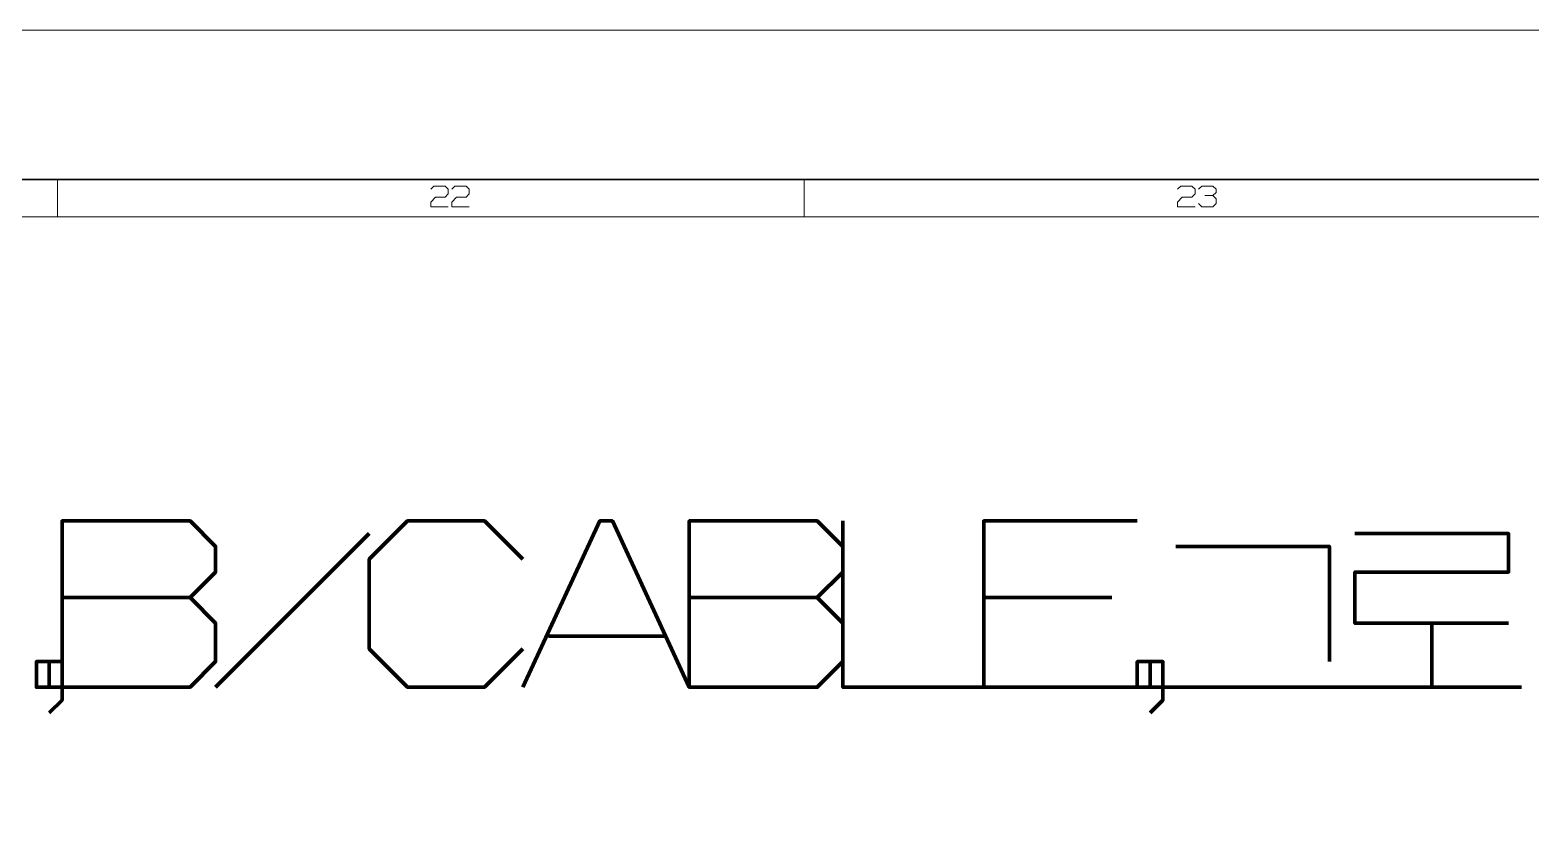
# Model space of a CAD drawing. Header units: millimetres. Extents: x 0 to 174, y 0 to 33.
# Drawn here: x 83.32 to 91.23, y 28.95 to 33.11 of the extents above; entities that cross this region are included whole.
import ezdxf

# ---------------------------------------------------------------- set-up
doc = ezdxf.new("R2010")
doc.units = ezdxf.units.MM
doc.layers.add('PDF2_형상', color=157, linetype='Continuous', true_color=0x405f80)

msp = doc.modelspace()

# ---------------------------------------------------------------- linework, layer by layer
at = {"layer": 'PDF2_형상', "color": 7, "lineweight": 13}
for points in [[(0, 0), (0, 33.1103), (173.6221, 33.1103), (173.6221, 0)], [(0.9843, 0.9843), (0.9843, 32.126), (172.6378, 32.126), (172.6378, 0.9843)]]:
    msp.add_lwpolyline(points, close=True, dxfattribs=at)
at = {"layer": 'PDF2_형상', "color": 7, "lineweight": 35}
msp.add_lwpolyline([(0.7874, 0.7874), (0.7874, 32.3228), (172.8346, 32.3228), (172.8346, 0.7874)], close=True, dxfattribs=at)
at = {"layer": 'PDF2_형상', "color": 7, "lineweight": 13}
for points in [[(83.4646, 32.126), (83.4646, 32.3228)], [(85.4331, 32.2708), (85.45, 32.2876), (85.509, 32.2876), (85.5258, 32.2708), (85.5258, 32.2456), (85.509, 32.2286), (85.4583, 32.2286), (85.4331, 32.2033), (85.4331, 32.1781), (85.5258, 32.1781)], [(85.5436, 32.2708), (85.5604, 32.2876), (85.6196, 32.2876), (85.6364, 32.2708), (85.6364, 32.2456), (85.6196, 32.2286), (85.5689, 32.2286), (85.5436, 32.2033), (85.5436, 32.1781), (85.6364, 32.1781)], [(87.4015, 32.126), (87.4015, 32.3228)], [(89.3701, 32.2708), (89.3869, 32.2876), (89.446, 32.2876), (89.4629, 32.2708), (89.4629, 32.2456), (89.446, 32.2286), (89.3954, 32.2286), (89.3701, 32.2033), (89.3701, 32.1781), (89.4629, 32.1781)], [(89.4806, 32.2708), (89.4975, 32.2876), (89.5565, 32.2876), (89.5735, 32.2708), (89.5735, 32.2539), (89.5565, 32.2371), (89.5143, 32.2371), (89.5565, 32.2371), (89.5735, 32.2201), (89.5735, 32.1949), (89.5565, 32.1781), (89.4975, 32.1781), (89.4806, 32.1949)]]:
    msp.add_lwpolyline(points, dxfattribs=at)
at = {"layer": 'PDF2_형상', "color": 7, "lineweight": 70}
for points in [[(84.164, 30.1171), (84.299, 29.9821), (84.299, 29.7797), (84.164, 29.6447), (83.4892, 29.6447), (83.4892, 30.5221), (84.164, 30.5221), (84.299, 30.3871), (84.299, 30.2521), (84.164, 30.1171), (83.4892, 30.1171)], [(85.9187, 30.3196), (85.7164, 30.5221), (85.3114, 30.5221), (85.1089, 30.3196), (85.1089, 29.8472), (85.3114, 29.6447), (85.7164, 29.6447), (85.9187, 29.8472)], [(85.9187, 29.6447), (86.3238, 30.5221), (86.3912, 30.5221), (86.7963, 29.6447)], [(87.4711, 30.1171), (87.6061, 29.9821), (87.6061, 29.7797), (87.4711, 29.6447), (86.7963, 29.6447), (86.7963, 30.5221), (87.4711, 30.5221), (87.6061, 30.3871), (87.6061, 30.2521), (87.4711, 30.1171), (86.7963, 30.1171)], [(87.6061, 30.5221), (87.6061, 29.6447), (88.3485, 29.6447)], [(89.1583, 30.5221), (88.3485, 30.5221), (88.3485, 29.6447), (89.1583, 29.6447)], [(85.1089, 30.4546), (84.299, 29.6447)], [(89.3608, 30.3871), (90.1707, 30.3871), (90.1707, 29.7797)], [(90.3057, 30.4546), (91.1157, 30.4546), (91.1157, 30.2521), (90.3057, 30.2521), (90.3057, 29.9821), (91.1157, 29.9821)], [(89.0235, 30.1171), (88.3485, 30.1171)], [(86.0538, 29.9146), (86.6612, 29.9146)], [(90.7107, 29.9821), (90.7107, 29.6447)], [(83.4892, 29.6447), (83.3542, 29.6447), (83.3542, 29.7797), (83.4892, 29.7797), (83.4892, 29.5772), (83.4217, 29.5097)], [(83.4217, 29.6447), (83.4217, 29.7797)], [(91.1832, 29.6447), (90.2382, 29.6447), (89.2933, 29.6447), (89.1583, 29.6447), (89.1583, 29.7797), (89.2933, 29.7797), (89.2933, 29.5772), (89.2258, 29.5097)], [(89.2258, 29.6447), (89.2258, 29.7797)]]:
    msp.add_lwpolyline(points, dxfattribs=at)

doc.saveas('drawing.dxf')
